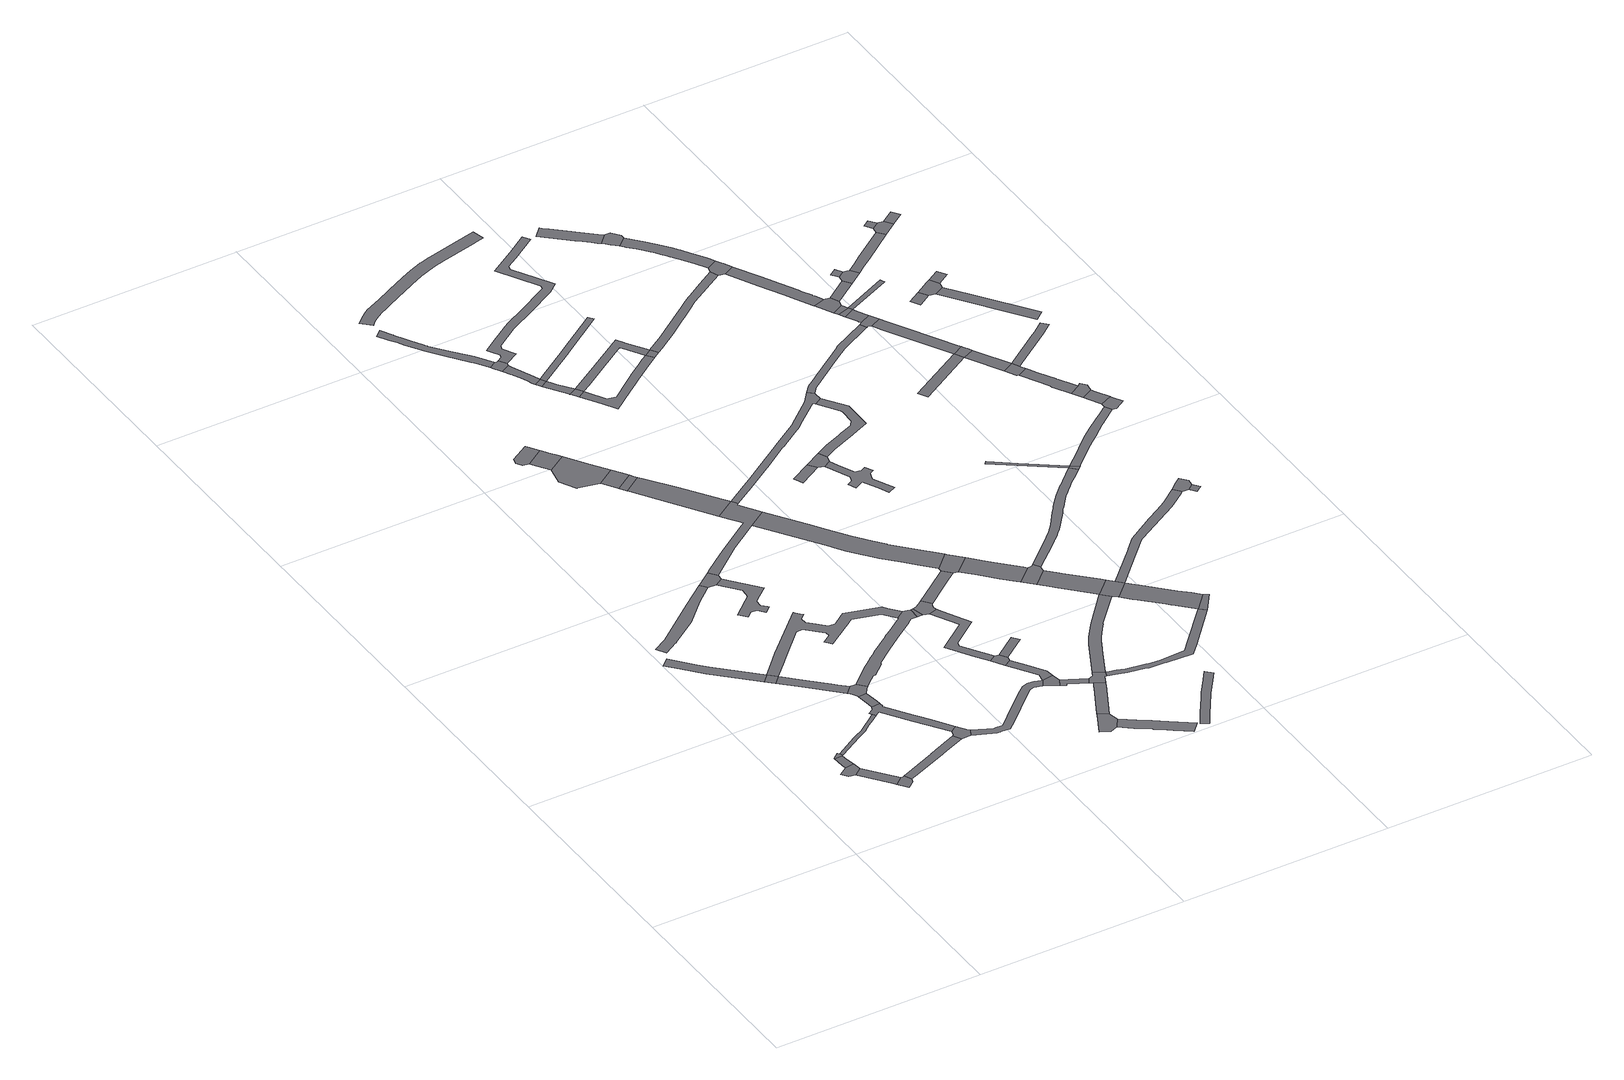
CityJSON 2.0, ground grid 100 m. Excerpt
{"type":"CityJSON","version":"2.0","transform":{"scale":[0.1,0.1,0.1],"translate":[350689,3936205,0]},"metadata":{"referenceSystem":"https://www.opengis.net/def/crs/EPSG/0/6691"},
"CityObjects":{
"road1":{"type":"Road","geometry":[{"type":"MultiSurface","lod":"1","boundaries":[[[0,1,2,3,4,5]]]}]},
"road2":{"type":"Road","attributes":{"RoadStructureAttribute.sectionType":"1"},"geometry":[{"type":"MultiSurface","lod":"1","boundaries":[[[4,6,7,8,9,10,5]]]}]},
"road3":{"type":"Road","geometry":[{"type":"MultiSurface","lod":"1","boundaries":[[[11,8,7,12,13,14]]]}]},
"road4":{"type":"Road","attributes":{"RoadStructureAttribute.sectionType":"1"},"geometry":[{"type":"MultiSurface","lod":"1","boundaries":[[[15,3,2,16,17,18]]]}]},
"road5":{"type":"Road","geometry":[{"type":"MultiSurface","lod":"1","boundaries":[[[17,19,20,21,22,23,18]]]}]},
"road6":{"type":"Road","attributes":{"RoadStructureAttribute.sectionType":"1"},"geometry":[{"type":"MultiSurface","lod":"1","boundaries":[[[24,25,26,27,28,29,30,31,32]]]}]},
"road7":{"type":"Road","attributes":{"RoadStructureAttribute.sectionType":"1"},"geometry":[{"type":"MultiSurface","lod":"1","boundaries":[[[33,34,35,36,37,38,39,13,12,40,41,42,43,44,45]]]}]},
"road8":{"type":"Road","geometry":[{"type":"MultiSurface","lod":"1","boundaries":[[[31,46,47,32]]]}]},
"road9":{"type":"Road","attributes":{"RoadStructureAttribute.sectionType":"1"},"geometry":[{"type":"MultiSurface","lod":"1","boundaries":[[[48,49,50,51,52,53,54,55,56,22,21]]]}]},
"road10":{"type":"Road","attributes":{"RoadStructureAttribute.sectionType":"1"},"geometry":[{"type":"MultiSurface","lod":"1","boundaries":[[[57,58,59,60,61,62,63,64,65,66,67,68,69,70]]]}]},
"road11":{"type":"Road","attributes":{"RoadStructureAttribute.sectionType":"1"},"geometry":[{"type":"MultiSurface","lod":"1","boundaries":[[[71,72,73,74,47,46,75,76,77]]]}]},
"road12":{"type":"Road","geometry":[{"type":"MultiSurface","lod":"1","boundaries":[[[78,79,80,81,82,83,84]]]}]},
"road13":{"type":"Road","attributes":{"RoadStructureAttribute.sectionType":"1"},"geometry":[{"type":"MultiSurface","lod":"1","boundaries":[[[85,86,87,88,89,90,91,92,93,81,80,94,95,33,45]]]}]},
"road14":{"type":"Road","geometry":[{"type":"MultiSurface","lod":"1","boundaries":[[[96,97,98,71,77,99,100,101,78,84]]]}]},
"road15":{"type":"Road","geometry":[{"type":"MultiSurface","lod":"1","boundaries":[[[102,103,104,105,88,87,106,52,51]]]}]},
"road16":{"type":"Road","geometry":[{"type":"MultiSurface","lod":"1","boundaries":[[[64,107,108,109,110,111,65]]]}]},
"road17":{"type":"Road","attributes":{"RoadStructureAttribute.sectionType":"1"},"geometry":[{"type":"MultiSurface","lod":"1","boundaries":[[[107,112,113,114,115,116,117,118,119,120,121,122,123,124,125,126,127,128,108]]]}]},
"road18":{"type":"Road","geometry":[{"type":"MultiSurface","lod":"1","boundaries":[[[47,129,130,131,132,133,134,135,136,137,138,139,140,141,142,143,144,145,146,147,148,149,150,151,152,153,154,155,156,157,158,159,160,161,162,32]]]}]},
"road19":{"type":"Road","attributes":{"RoadStructureAttribute.sectionType":"1"},"geometry":[{"type":"MultiSurface","lod":"1","boundaries":[[[145,144,163,164,165,166,167,168,169,170,171,172,173,174,175,176,177,178,98,97,179,180,181,182,183,184,185,186,187,188,189,190,191,192,193,194,195]]]}]},
"road20":{"type":"Road","geometry":[{"type":"MultiSurface","lod":"1","boundaries":[[[196,197,198,199,200,201,202,203]]]}]},
"road21":{"type":"Road","attributes":{"RoadStructureAttribute.sectionType":"1"},"geometry":[{"type":"MultiSurface","lod":"1","boundaries":[[[204,205,206,207,208,209,210,211,212,213,214,215,216,217,218,219,220,221,222,223,224,225,226,227,228,229,230,231,232,233,234,235,104,103]]]}]},
"road22":{"type":"Road","attributes":{"function":"3","RoadStructureAttribute.sectionType":"1"},"geometry":[{"type":"MultiSurface","lod":"1","boundaries":[[[236,237,238,239,203,202,240,241]]]}]},
"road23":{"type":"Road","geometry":[{"type":"MultiSurface","lod":"1","boundaries":[[[242,243,244,245,246,247,236,241]]]}]},
"road24":{"type":"Road","attributes":{"function":"3","RoadStructureAttribute.sectionType":"1"},"geometry":[{"type":"MultiSurface","lod":"1","boundaries":[[[248,249,250,251,246,245]]]}]},
"road25":{"type":"Road","geometry":[{"type":"MultiSurface","lod":"1","boundaries":[[[252,250,249,253,254]]]}]},
"road26":{"type":"Road","geometry":[{"type":"MultiSurface","lod":"1","boundaries":[[[255,256,257,258,259,260,261,262,110,109,263,264,265,266,267,268,269]]]}]},
"road27":{"type":"Road","attributes":{"function":"3","RoadStructureAttribute.sectionType":"1"},"geometry":[{"type":"MultiSurface","lod":"1","boundaries":[[[270,271,272,254,253,273,274,255,269]]]}]},
"road28":{"type":"Road","geometry":[{"type":"MultiSurface","lod":"1","boundaries":[[[275,276,277,278,279,280,281]]]}]},
"road29":{"type":"Road","geometry":[{"type":"MultiSurface","lod":"1","boundaries":[[[282,283,284,285,286,287]]]}]},
"road30":{"type":"Road","attributes":{"RoadStructureAttribute.sectionType":"1"},"geometry":[{"type":"MultiSurface","lod":"1","boundaries":[[[288,289,290,291,292,293,294,295,296,297,298,299,286,285]]]}]},
"road31":{"type":"Road","geometry":[{"type":"MultiSurface","lod":"1","boundaries":[[[194,300,301,302,195]]]}]},
"road32":{"type":"Road","geometry":[{"type":"MultiSurface","lod":"1","boundaries":[[[303,304,305,219,218]]]}]},
"road33":{"type":"Road","attributes":{"RoadStructureAttribute.sectionType":"1"},"geometry":[{"type":"MultiSurface","lod":"1","boundaries":[[[305,306,307,282,287,308,309,219]]]}]},
"road34":{"type":"Road","attributes":{"RoadStructureAttribute.sectionType":"1"},"geometry":[{"type":"MultiSurface","lod":"1","boundaries":[[[310,311,312,313,314,315,316,317,318,319,320,321,322,323,324,325,326,327,328,329,330,331,332,333,334,335,336,337]]]}]},
"road35":{"type":"Road","geometry":[{"type":"MultiSurface","lod":"1","boundaries":[[[338,339,340,341,342,301,300,296,295,343,344,345,346]]]}]},
"road36":{"type":"Road","attributes":{"RoadStructureAttribute.sectionType":"1"},"geometry":[{"type":"MultiSurface","lod":"1","boundaries":[[[347,348,349,350,351,352,353,279,278]]]}]},
"road37":{"type":"Road","attributes":{"RoadStructureAttribute.sectionType":"1"},"geometry":[{"type":"MultiSurface","lod":"1","boundaries":[[[354,355,356,304,303,357,358,359,360,361,362]]]}]},
"road38":{"type":"Road","attributes":{"RoadStructureAttribute.sectionType":"1"},"geometry":[{"type":"MultiSurface","lod":"1","boundaries":[[[363,364,284,283]]]}]},
"road39":{"type":"Road","attributes":{"RoadStructureAttribute.sectionType":"1"},"geometry":[{"type":"MultiSurface","lod":"1","boundaries":[[[365,366,367,368,277,276,369,370,371,372,373,374,375,376]]]}]},
"road40":{"type":"Road","geometry":[{"type":"MultiSurface","lod":"1","boundaries":[[[377,378,379,380,321,320,381,382]]]}]},
"road41":{"type":"Road","attributes":{"RoadStructureAttribute.sectionType":"1"},"geometry":[{"type":"MultiSurface","lod":"1","boundaries":[[[383,384,385,386,377,382,387,388,389,390,391,392,393,394]]]}]},
"road42":{"type":"Road","geometry":[{"type":"MultiSurface","lod":"1","boundaries":[[[395,394,393,396]]]}]},
"road43":{"type":"Road","geometry":[{"type":"MultiSurface","lod":"1","boundaries":[[[397,362,361,350,349,398,399,400,401,402,403]]]}]},
"road44":{"type":"Road","attributes":{"RoadStructureAttribute.sectionType":"1"},"geometry":[{"type":"MultiSurface","lod":"1","boundaries":[[[404,405,406,407,408,409,410,411,412,395,396]]]}]},
"road45":{"type":"Road","attributes":{"function":"3","RoadStructureAttribute.sectionType":"1"},"geometry":[{"type":"MultiSurface","lod":"1","boundaries":[[[413,414,415,416,417,418,419,420,421,266,265,422,423,424,425,426,427,428,429,430,431,432]]]}]},
"road46":{"type":"Road","attributes":{"RoadStructureAttribute.sectionType":"1"},"geometry":[{"type":"MultiSurface","lod":"1","boundaries":[[[433,434,338,346,435,436,437,438]]]}]},
"road47":{"type":"Road","geometry":[{"type":"MultiSurface","lod":"1","boundaries":[[[439,407,406,440,441]]]}]},
"road48":{"type":"Road","geometry":[{"type":"MultiSurface","lod":"1","boundaries":[[[442,413,432,433,438,443,444]]]}]},
"road49":{"type":"Road","attributes":{"RoadStructureAttribute.sectionType":"1"},"geometry":[{"type":"MultiSurface","lod":"1","boundaries":[[[445,446,447,448,449,450,451,452,453,454,455,456,457,458,459,460,461,462,463,464,465,466,467,468,469,470,471,472,473,474,475,476,477,478,479,480,481,482,483,484,485,486,487]]]}]},
"road50":{"type":"Road","attributes":{"RoadStructureAttribute.sectionType":"1"},"geometry":[{"type":"MultiSurface","lod":"1","boundaries":[[[488,489,490,491,492,493,494,495,496,497,498,499,500]]]}]},
"road51":{"type":"Road","attributes":{"RoadStructureAttribute.sectionType":"1"},"geometry":[{"type":"MultiSurface","lod":"1","boundaries":[[[501,502,503,504,505,506,507,508,509,510,511,512,513,514,515,516,517,518,519,520,521,439,441]]]}]},
"road52":{"type":"Road","attributes":{"RoadStructureAttribute.sectionType":"1"},"geometry":[{"type":"MultiSurface","lod":"1","boundaries":[[[522,523,524,525,526,527,528,529,530,531,532,533,534,535,536,403,402]]]}]},
"road53":{"type":"Road","attributes":{"RoadStructureAttribute.sectionType":"1"},"geometry":[{"type":"MultiSurface","lod":"1","boundaries":[[[395,537,538,539,540,541,542,543,544,394]]]}]},
"road54":{"type":"Road","attributes":{"RoadStructureAttribute.sectionType":"1"},"geometry":[{"type":"MultiSurface","lod":"1","boundaries":[[[545,546,547,548]]]}]},
"road55":{"type":"Road","attributes":{"function":"3","RoadStructureAttribute.sectionType":"1"},"geometry":[{"type":"MultiSurface","lod":"1","boundaries":[[[443,549,550,551,552,553,554,555,556,557,444]]]}]},
"road56":{"type":"Road","attributes":{"RoadStructureAttribute.sectionType":"1"},"geometry":[{"type":"MultiSurface","lod":"1","boundaries":[[[558,559,560,561,562,407,439,563,564,565,566,567,512]]]}]},
"road57":{"type":"Road","attributes":{"RoadStructureAttribute.sectionType":"1"},"geometry":[{"type":"MultiSurface","lod":"1","boundaries":[[[568,569,570,571,572,573,574,575,576,577,578,579,269,268,580,581,582,583,584,585,586,587,588,589,590]]]}]},
"road58":{"type":"Road","attributes":{"RoadStructureAttribute.sectionType":"1"},"geometry":[{"type":"MultiSurface","lod":"1","boundaries":[[[401,591,592,593,594,595,596,597,598,599,600,601,602,603,604,605,606,607,608,609,610,402]]]}]},
"road59":{"type":"Road","attributes":{"RoadStructureAttribute.sectionType":"1"},"geometry":[{"type":"MultiSurface","lod":"1","boundaries":[[[611,612,613,614,615,616,617,618,619,620,621,622,623,624,625,379,378,626,627,628,629,630,631,632,633,634,635,636,637,638,639,640]]]}]},
"road60":{"type":"Road","geometry":[{"type":"MultiSurface","lod":"1","boundaries":[[[641,642,643,644,554,553,645,646]]]}]},
"road61":{"type":"Road","geometry":[{"type":"MultiSurface","lod":"1","boundaries":[[[647,648,649,545,548,650]]]}]},
"road62":{"type":"Road","geometry":[{"type":"MultiSurface","lod":"1","boundaries":[[[651,652,653,654,655,656,657,658,659,660,661,662,663,664,665,666,667,668,647,650]]]}]},
"road63":{"type":"Road","attributes":{"function":"3","RoadStructureAttribute.sectionType":"1"},"geometry":[{"type":"MultiSurface","lod":"1","boundaries":[[[669,670,671,672,646,645,673,674,675,530,676]]]}]},
"road64":{"type":"Road","geometry":[{"type":"MultiSurface","lod":"1","boundaries":[[[511,677,558,512]]]}]},
"road65":{"type":"Road","geometry":[{"type":"MultiSurface","lod":"1","boundaries":[[[676,530,529,678,679,680]]]}]},
"road66":{"type":"Road","attributes":{"RoadStructureAttribute.sectionType":"1"},"geometry":[{"type":"MultiSurface","lod":"1","boundaries":[[[681,682,683,684,685,686,687,688,689,649,648,690,691,692,693,694,568,590]]]}]},
"road67":{"type":"Road","attributes":{"function":"3","RoadStructureAttribute.sectionType":"1"},"geometry":[{"type":"MultiSurface","lod":"1","boundaries":[[[695,696,697,698,679,678,699,700,701,702,703,601,704]]]}]},
"road68":{"type":"Road","geometry":[{"type":"MultiSurface","lod":"1","boundaries":[[[601,600,705,704]]]}]},
"road69":{"type":"Road","attributes":{"RoadStructureAttribute.sectionType":"1"},"geometry":[{"type":"MultiSurface","lod":"1","boundaries":[[[706,707,708,709,710,711,712,713,714,715,716,717,718,719,720,721,722,723,643,642,724,725,726,727,728,729,730,731,732,733,734,735,736,737,738,739,740,741,742,743,744,745,746,747,748,749]]]}]},
"road70":{"type":"Road","attributes":{"RoadStructureAttribute.sectionType":"1"},"geometry":[{"type":"MultiSurface","lod":"1","boundaries":[[[750,751,752,753,754,755,756,757,558,677,758,759,760,761,762,763,764,765,766,767,768]]]}]},
"road71":{"type":"Road","attributes":{"RoadStructureAttribute.sectionType":"1"},"geometry":[{"type":"MultiSurface","lod":"1","boundaries":[[[769,770,771,772,773,774,775,776,777,778,779]]]}]},
"road72":{"type":"Road","attributes":{"RoadStructureAttribute.sectionType":"1"},"geometry":[{"type":"MultiSurface","lod":"1","boundaries":[[[780,781,782,783,784,785,786,787,788,789,790,791,792,793,794,795,680,679]]]}]},
"road73":{"type":"Road","attributes":{"RoadStructureAttribute.sectionType":"1"},"geometry":[{"type":"MultiSurface","lod":"1","boundaries":[[[796,797,798,799,800,749]]]}]},
"road74":{"type":"Road","geometry":[{"type":"MultiSurface","lod":"1","boundaries":[[[774,773,801,802,803,804,805,806,807]]]}]},
"road75":{"type":"Road","geometry":[{"type":"MultiSurface","lod":"1","boundaries":[[[569,808,809,810,811,812,813,814,815,816,817,818,819,820,821,822,823,824,825,826,827,570]]]}]},
"road76":{"type":"Road","attributes":{"RoadStructureAttribute.sectionType":"1"},"geometry":[{"type":"MultiSurface","lod":"1","boundaries":[[[804,828,829,830,831,832,833,834,835,836,837,838,839,840,841,842,843,844,845,846,847,848,849,850,851,852,853,854,855,856,857,858,805]]]}]},
"road77":{"type":"Road","geometry":[{"type":"MultiSurface","lod":"1","boundaries":[[[748,859,796,749]]]}]},
"road78":{"type":"Road","geometry":[{"type":"MultiSurface","lod":"1","boundaries":[[[767,860,861,862,863,864,844,843,768]]]}]},
"road79":{"type":"Road","attributes":{"RoadStructureAttribute.sectionType":"1"},"geometry":[{"type":"MultiSurface","lod":"1","boundaries":[[[865,866,867,868]]]}]},
"road80":{"type":"Road","attributes":{"RoadStructureAttribute.sectionType":"1"},"geometry":[{"type":"MultiSurface","lod":"1","boundaries":[[[869,870,871,872,873,874,875,876,877,878,879,880,881,882,883,884,861,860]]]}]},
"road81":{"type":"Road","geometry":[{"type":"MultiSurface","lod":"1","boundaries":[[[885,886,887,876,875,888,889]]]}]},
"road82":{"type":"Road","attributes":{"RoadStructureAttribute.sectionType":"1"},"geometry":[{"type":"MultiSurface","lod":"1","boundaries":[[[890,885,889,891]]]}]},
"road83":{"type":"Road","geometry":[{"type":"MultiSurface","lod":"1","boundaries":[[[892,893,890,891]]]}]},
"road84":{"type":"Road","attributes":{"RoadStructureAttribute.sectionType":"1"},"geometry":[{"type":"MultiSurface","lod":"1","boundaries":[[[892,894,895,896,897,898,899,900,893]]]}]},
"road85":{"type":"Road","geometry":[{"type":"MultiSurface","lod":"1","boundaries":[[[817,816,901,902,903,904,898,897]]]}]},
"road86":{"type":"Road","attributes":{"RoadStructureAttribute.sectionType":"1"},"geometry":[{"type":"MultiSurface","lod":"1","boundaries":[[[905,906,907,908,909,910,911,912,913,796,859,914,915,916,917,918,919,920,921,922,923,924,925]]]}]},
"road87":{"type":"Road","geometry":[{"type":"MultiSurface","lod":"1","boundaries":[[[926,927,928,929,789,788,930,931,932]]]}]},
"road88":{"type":"Road","geometry":[{"type":"MultiSurface","lod":"1","boundaries":[[[933,934,932,931]]]}]},
"road89":{"type":"Road","attributes":{"RoadStructureAttribute.sectionType":"1"},"geometry":[{"type":"MultiSurface","lod":"1","boundaries":[[[935,936,937,938,939,940,941,942,904,903,943,944,945,865]]]}]},
"road90":{"type":"Road","attributes":{"RoadStructureAttribute.sectionType":"1"},"geometry":[{"type":"MultiSurface","lod":"1","boundaries":[[[886,946,947,948,887]]]}]},
"road91":{"type":"Road","geometry":[{"type":"MultiSurface","lod":"1","boundaries":[[[949,950,951,935,865,868]]]}]},
"road92":{"type":"Road","attributes":{"RoadStructureAttribute.sectionType":"1"},"geometry":[{"type":"MultiSurface","lod":"1","boundaries":[[[952,953,954,955,949,868]]]}]},
"road93":{"type":"Road","attributes":{"RoadStructureAttribute.sectionType":"1"},"geometry":[{"type":"MultiSurface","lod":"1","boundaries":[[[956,957,890,893]]]}]},
"road94":{"type":"Road","geometry":[{"type":"MultiSurface","lod":"1","boundaries":[[[958,959,954,953,960,961,962,963]]]}]},
"road95":{"type":"Road","geometry":[{"type":"MultiSurface","lod":"1","boundaries":[[[964,965,966,967]]]}]},
"road96":{"type":"Road","geometry":[{"type":"MultiSurface","lod":"1","boundaries":[[[968,964,967,948,947,969]]]}]},
"road97":{"type":"Road","attributes":{"RoadStructureAttribute.sectionType":"1"},"geometry":[{"type":"MultiSurface","lod":"1","boundaries":[[[962,970,971,972,973,974,975,976,977,978,979,980,981,982,983,963]]]}]},
"road98":{"type":"Road","geometry":[{"type":"MultiSurface","lod":"1","boundaries":[[[977,976,984,985,986,987]]]}]},
"road99":{"type":"Road","attributes":{"RoadStructureAttribute.sectionType":"1"},"geometry":[{"type":"MultiSurface","lod":"1","boundaries":[[[988,989,985,984,990,991]]]}]},
"road100":{"type":"Road","geometry":[{"type":"MultiSurface","lod":"1","boundaries":[[[924,992,993,994,995,988,991,925]]]}]},
"road101":{"type":"Road","attributes":{"RoadStructureAttribute.sectionType":"1"},"geometry":[{"type":"MultiSurface","lod":"1","boundaries":[[[996,997,998,999]]]}]},
"road102":{"type":"Road","attributes":{"RoadStructureAttribute.sectionType":"1"},"geometry":[{"type":"MultiSurface","lod":"1","boundaries":[[[1000,1001,1002,1003,954,959,1004,1005,1006]]]}]},
"road103":{"type":"Road","geometry":[{"type":"MultiSurface","lod":"1","boundaries":[[[1007,1008,1009,1010,1011,1012,996,999]]]}]},
"road104":{"type":"Road","attributes":{"RoadStructureAttribute.sectionType":"1"},"geometry":[{"type":"MultiSurface","lod":"1","boundaries":[[[1013,1014,968,969,1015,1016,1017,1018]]]}]},
"road105":{"type":"Road","attributes":{"RoadStructureAttribute.sectionType":"1"},"geometry":[{"type":"MultiSurface","lod":"1","boundaries":[[[1010,1019,1020,1011]]]}]},
"road106":{"type":"Road","attributes":{"RoadStructureAttribute.sectionType":"1"},"geometry":[{"type":"MultiSurface","lod":"1","boundaries":[[[1021,1008,1007,1022,1023]]]}]},
"road107":{"type":"Road","geometry":[{"type":"MultiSurface","lod":"1","boundaries":[[[1024,1025,1026,1027]]]}]},
"road108":{"type":"Road","geometry":[{"type":"MultiSurface","lod":"1","boundaries":[[[1017,1028,1029,1024,1027,1018]]]}]},
"road109":{"type":"Road","attributes":{"RoadStructureAttribute.sectionType":"1"},"geometry":[{"type":"MultiSurface","lod":"1","boundaries":[[[1030,1031,1029,1028]]]}]}
},
"vertices":[
[239,516,0],[260,488,0],[290,482,0],[329,513,0],[323,552,0],[281,545,0],
[317,596,0],[312,627,0],[274,624,0],[276,599,0],[279,565,0],
[274,628,0],[320,632,0],[311,644,0],[305,652,0],
[423,392,0],[394,347,0],[403,336,0],[443,367,0],
[438,291,0],[471,316,0],[477,335,0],[462,371,0],[451,366,0],
[163,1457,0],[129,1496,0],[41,1596,0],[4,1563,0],[53,1506,0],[128,1421,0],[286,1266,0],[306,1246,0],[341,1282,0],
[574,812,0],[541,787,0],[500,756,0],[474,738,0],[439,721,0],[428,715,0],[421,711,0],[439,701,0],[480,722,0],[485,725,0],[520,752,0],[541,767,0],[584,797,0],
[342,1211,0],[377,1247,0],
[504,346,0],[662,410,0],[705,429,0],[804,471,0],[783,506,0],[671,460,0],[646,449,0],[641,447,0],[640,446,0],
[131,1673,0],[135,1675,0],[137,1677,0],[264,1766,0],[357,1856,0],[370,1869,0],[440,1930,0],[454,1941,0],[430,1971,0],[309,1877,0],[105,1718,0],[102,1715,0],[37,1677,0],[63,1633,0],
[596,1031,0],[557,1069,0],[539,1087,0],[450,1175,0],[412,1142,0],[540,1016,0],[561,995,0],
[589,947,0],[596,894,0],[600,859,0],[641,864,0],[638,884,0],[635,907,0],[629,953,0],
[606,815,0],[696,682,0],[795,537,0],[828,560,0],[764,654,0],[729,705,0],[718,721,0],[639,839,0],[643,842,0],[591,840,0],[566,824,0],
[647,980,0],[661,992,0],[627,1030,0],[572,984,0],[581,972,0],[588,957,0],
[823,471,0],[849,471,0],[866,504,0],[861,510,0],[790,510,0],
[493,1937,0],[532,1961,0],[535,1991,0],[505,2029,0],[443,1981,0],
[567,1848,0],[563,1798,0],[537,1776,0],[459,1708,0],[474,1690,0],[488,1674,0],[508,1691,0],[513,1696,0],[543,1694,0],[544,1693,0],[571,1663,0],[601,1690,0],[596,1695,0],[574,1719,0],[575,1749,0],[583,1756,0],[652,1815,0],
[390,1260,0],[439,1311,0],[485,1358,0],[605,1479,0],[626,1480,0],[636,1481,0],[710,1408,0],[710,1386,0],[669,1358,0],[691,1325,0],[802,1401,0],[805,1403,0],[849,1435,0],[975,1399,0],[976,1397,0],[1021,1341,0],[1060,1372,0],[1018,1424,0],[1005,1442,0],[1004,1442,0],[840,1490,0],[787,1451,0],[775,1443,0],[742,1446,0],[704,1484,0],[672,1516,0],[671,1545,0],[697,1568,0],[685,1581,0],[671,1597,0],[666,1603,0],[562,1502,0],[449,1393,0],[395,1337,0],
[1023,1338,0],[988,1313,0],[943,1281,0],[917,1263,0],[896,1248,0],[880,1236,0],[857,1220,0],[846,1212,0],[811,1186,0],[795,1174,0],[777,1161,0],[744,1134,0],[725,1119,0],[716,1111,0],[705,1101,0],[672,1072,0],[693,1021,0],[700,1028,0],[718,1044,0],[731,1044,0],[742,1055,0],[749,1061,0],[768,1077,0],[789,1095,0],[793,1106,0],[873,1167,0],[942,1219,0],[968,1236,0],[1042,1289,0],[1053,1297,0],[1066,1306,0],[1094,1306,0],[1095,1361,0],
[346,3151,0],[329,3178,0],[319,3194,0],[230,3138,0],[222,3112,0],[240,3084,0],[269,3078,0],[356,3136,0],
[933,436,0],[952,428,0],[970,427,0],[972,427,0],[996,425,0],[1014,424,0],[1033,441,0],[1054,459,0],[1128,525,0],[1160,554,0],[1204,596,0],[1227,617,0],[1252,624,0],[1286,614,0],[1289,613,0],[1309,648,0],[1305,650,0],[1276,659,0],[1250,662,0],[1243,662,0],[1242,662,0],[1215,653,0],[1185,630,0],[1183,629,0],[1100,555,0],[1050,507,0],[1039,497,0],[1011,472,0],[1001,463,0],[970,463,0],[960,463,0],[933,475,0],
[413,3051,0],[400,3071,0],[377,3104,0],[370,3115,0],[286,3052,0],[325,2993,0],
[307,2905,0],[350,2825,0],[355,2828,0],[450,2805,0],[538,2864,0],[486,2942,0],
[453,2802,0],[498,2734,0],[585,2793,0],[567,2820,0],
[596,2777,0],[520,2700,0],[606,2762,0],
[756,2347,0],[785,2304,0],[805,2274,0],[818,2253,0],[799,2240,0],[637,2128,0],[585,2089,0],[517,2038,0],[695,2121,0],[791,2188,0],[839,2221,0],[927,2280,0],[862,2377,0],[871,2383,0],[853,2411,0],
[832,2441,0],[715,2612,0],[624,2738,0],[527,2691,0],[632,2533,0],
[1365,188,0],[1402,203,0],[1435,253,0],[1423,299,0],[1381,329,0],[1377,320,0],[1322,214,0],
[1265,842,0],[1269,862,0],[1248,896,0],[1228,900,0],[1194,878,0],[1231,821,0],
[1196,950,0],[1138,1040,0],[1142,1059,0],[1270,1156,0],[1219,1254,0],[1191,1307,0],[1192,1307,0],[1191,1309,0],[1150,1298,0],[1219,1168,0],[1078,1061,0],[1157,936,0],
[1120,1305,0],[1107,1363,0],[1096,1361,0],
[1351,579,0],[1371,616,0],[1365,657,0],
[1359,696,0],[1307,777,0],[1285,737,0],[1316,688,0],
[192,4184,0],[223,4133,0],[242,4101,0],[261,4068,0],[304,3997,0],[308,3991,0],[368,3910,0],[435,3821,0],[444,3809,0],[464,3781,0],[484,3748,0],[519,3770,0],[498,3801,0],[486,3822,0],[468,3851,0],[448,3875,0],[401,3933,0],[395,3941,0],[339,4012,0],[338,4014,0],[332,4024,0],[328,4029,0],[294,4088,0],[280,4112,0],[258,4152,0],[257,4155,0],[256,4157,0],[224,4212,0],
[1165,1395,0],[1155,1387,0],[1147,1381,0],[1145,1380,0],[1126,1368,0],[1187,1323,0],[1188,1325,0],[1192,1345,0],[1197,1353,0],
[1518,480,0],[1525,493,0],[1528,499,0],[1483,522,0],[1482,520,0],[1473,503,0],[1464,485,0],
[1457,569,0],[1446,575,0],[1406,597,0],[1376,565,0],[1383,574,0],[1430,551,0],[1442,544,0],[1465,532,0],[1479,557,0],
[1379,945,0],[1355,977,0],
[1608,125,0],[1606,126,0],[1552,167,0],[1500,205,0],[1461,158,0],[1464,156,0],[1523,113,0],[1527,110,0],[1549,93,0],[1594,60,0],[1664,8,0],[1705,53,0],
[555,3720,0],[559,3735,0],[538,3771,0],[531,3767,0],[490,3738,0],[513,3697,0],
[618,3571,0],[607,3597,0],[562,3707,0],[558,3716,0],[532,3661,0],[534,3658,0],[552,3623,0],[561,3600,0],[568,3583,0],[576,3561,0],[584,3548,0],[619,3567,0],
[633,3541,0],[598,3521,0],
[1505,564,0],[1546,536,0],[1548,538,0],[1549,537,0],[1556,536,0],[1563,562,0],[1516,586,0],
[602,3513,0],[669,3414,0],[670,3413,0],[710,3431,0],[704,3439,0],[664,3493,0],[663,3495,0],[643,3525,0],[634,3539,0],
[1424,1626,0],[1316,1743,0],[1254,1812,0],[1253,1813,0],[1213,1864,0],[1171,1918,0],[1154,1942,0],[1092,2032,0],[1056,2087,0],[844,2215,0],[968,2028,0],[1032,1935,0],[1062,1891,0],[1086,1856,0],[1130,1800,0],[1131,1799,0],[1174,1744,0],[1239,1673,0],[1296,1611,0],[1350,1552,0],
[1349,1531,0],[1256,1462,0],[1200,1355,0],[1288,1421,0],[1341,1461,0],[1385,1493,0],
[731,3398,0],[675,3407,0],[694,3375,0],
[1429,1621,0],[1407,1490,0],[1484,1561,0],
[231,4266,0],[249,4283,0],[268,4297,0],[301,4317,0],[329,4330,0],[334,4333,0],[431,4381,0],[442,4386,0],[447,4389,0],[463,4397,0],[551,4440,0],[565,4445,0],[570,4448,0],[577,4451,0],[599,4460,0],[658,4481,0],[682,4488,0],[688,4489,0],[711,4494,0],[879,4535,0],[903,4540,0],[936,4548,0],[923,4606,0],[814,4581,0],[746,4565,0],[656,4543,0],[626,4535,0],[619,4532,0],[588,4521,0],[558,4509,0],[549,4505,0],[538,4500,0],[461,4463,0],[404,4435,0],[400,4433,0],[338,4402,0],[256,4363,0],[242,4355,0],[233,4348,0],[210,4330,0],[192,4313,0],[178,4300,0],[223,4257,0],
[1785,81,0],[1818,133,0],[1863,203,0],[1918,277,0],[1950,320,0],[1921,349,0],[1886,301,0],[1830,226,0],[1811,195,0],[1785,155,0],[1751,103,0],[1715,45,0],[1748,23,0],
[753,3280,0],[790,3216,0],[821,3239,0],[906,3303,0],[909,3305,0],[942,3330,0],[967,3349,0],[968,3349,0],[1038,3400,0],[1039,3400,0],[1111,3449,0],[1087,3483,0],[1060,3466,0],[1021,3438,0],[968,3400,0],[945,3382,0],[917,3362,0],[907,3354,0],[828,3294,0],[786,3302,0],[739,3386,0],
[1622,678,0],[1653,738,0],[1664,758,0],[1676,780,0],[1713,830,0],[1733,857,0],[1735,861,0],[1867,1007,0],[1830,1046,0],[1695,892,0],[1674,863,0],[1635,810,0],[1620,788,0],[1617,782,0],[1608,766,0],
[649,3551,0],[819,3666,0],[823,3669,0],[1035,3814,0],[1018,3839,0],[812,3698,0],[802,3691,0],[636,3579,0],
[1260,2466,0],[1160,2411,0],[1181,2367,0],[1289,2429,0],
[1457,1436,0],[1466,1427,0],[1531,1357,0],[1581,1305,0],[1594,1291,0],[1670,1363,0],[1657,1377,0],[1560,1480,0],[1543,1498,0],
[1121,3506,0],[1057,3604,0],[1055,3607,0],[1034,3640,0],[871,3535,0],[769,3422,0],[885,3497,0],[1022,3585,0],[1023,3583,0],[1029,3573,0],
[1552,2840,0],[1552,2884,0],[1526,2905,0],[1483,2853,0],[1383,2767,0],[1350,2739,0],[1284,2695,0],[1219,2652,0],[1212,2647,0],[1087,2564,0],[999,2506,0],[957,2478,0],[952,2434,0],[956,2437,0],[1102,2534,0],[1106,2536,0],[1237,2624,0],[1241,2626,0],[1334,2688,0],[1370,2712,0],[1403,2740,0],[1507,2829,0],[1516,2816,0],
[1605,523,0],[1643,511,0],[1728,495,0],[1737,493,0],[1744,492,0],[1815,488,0],[1820,488,0],[1946,478,0],[1992,529,0],[2158,715,0],[2130,743,0],[1967,562,0],[1928,518,0],[1810,515,0],[1747,519,0],[1742,520,0],[1741,520,0],[1650,537,0],[1612,549,0],[1582,557,0],
[980,4403,0],[858,4324,0],[967,4133,0],[963,4112,0],[942,4100,0],[816,4030,0],[813,4029,0],[712,3977,0],[689,3965,0],[584,3893,0],[535,3859,0],[537,3854,0],[547,3835,0],[566,3802,0],[560,3784,0],[627,3774,0],[594,3835,0],[600,3855,0],[709,3929,0],[726,3938,0],[834,3994,0],[976,4071,0],[990,4083,0],[1024,4112,0],[977,4195,0],[918,4299,0],[924,4320,0],[979,4354,0],[1101,4434,0],[1079,4468,0],
[1719,1335,0],[1722,1340,0],[1701,1371,0],[1693,1363,0],[1642,1241,0],[1718,1313,0],
[1352,2441,0],[1362,2471,0],[1342,2511,0],[1317,2418,0],
[1370,2301,0],[1360,2272,0],[1350,2266,0],[1335,2258,0],[1352,2221,0],[1395,2245,0],[1416,2201,0],[1431,2171,0],[1453,2122,0],[1490,2139,0],[1442,2239,0],[1451,2267,0],[1455,2277,0],[1476,2290,0],[1458,2327,0],[1434,2314,0],[1406,2321,0],[1376,2385,0],
[1888,1136,0],[1857,1169,0],[1772,1256,0],[1766,1263,0],[1680,1201,0],[1697,1184,0],[1813,1063,0],[1905,1119,0],
[1144,3471,0],
[1888,987,0],[1963,1060,0],[1935,1089,0],
[1580,2720,0],[1582,2710,0],[1580,2637,0],[1563,2612,0],[1509,2590,0],[1503,2588,0],[1486,2580,0],[1399,2542,0],[1375,2529,0],[1416,2500,0],[1537,2551,0],[1565,2563,0],[1626,2590,0],[1626,2733,0],
[2165,856,0],[2122,898,0],[2005,1017,0],[1993,1029,0],[1930,943,0],[1946,928,0],[2032,841,0],[2048,824,0],[2061,811,0],[2200,821,0],
[2223,805,0],
[2115,1812,0],[2101,1799,0],[2098,1796,0],[2091,1789,0],[2065,1765,0],[2040,1738,0],[2016,1711,0],[1989,1679,0],[1980,1666,0],[1964,1645,0],[1914,1576,0],[1895,1553,0],[1879,1535,0],[1861,1518,0],[1848,1506,0],[1843,1502,0],[1810,1471,0],[1771,1433,0],[1764,1377,0],[1836,1441,0],[1857,1460,0],[1865,1467,0],[1871,1472,0],[1889,1489,0],[1907,1507,0],[1925,1526,0],[1946,1552,0],[1997,1618,0],[2013,1641,0],[2019,1648,0],[2022,1651,0],[2048,1684,0],[2070,1711,0],[2078,1720,0],[2080,1722,0],[2094,1737,0],[2108,1751,0],[2119,1759,0],[2131,1773,0],[2140,1781,0],[2168,1805,0],[2178,1814,0],[2215,1847,0],[2186,1879,0],
[1543,3796,0],[1466,3749,0],[1451,3740,0],[1417,3715,0],[1391,3696,0],[1345,3663,0],[1197,3556,0],[1194,3554,0],[1167,3487,0],[1264,3553,0],[1327,3600,0],[1336,3606,0],[1371,3633,0],[1380,3639,0],[1426,3674,0],[1449,3691,0],[1459,3699,0],[1641,3810,0],[1624,3847,0],
[1256,4330,0],[1266,4322,0],[1309,4283,0],[1328,4266,0],[1339,4256,0],[1381,4301,0],[1374,4306,0],[1203,4459,0],[1191,4470,0],[1173,4486,0],[1133,4441,0],
[2050,1149,0],[2120,1220,0],[2179,1281,0],[2191,1289,0],[2365,1392,0],[2411,1419,0],[2433,1432,0],[2484,1471,0],[2506,1489,0],[2477,1524,0],[2398,1461,0],[2348,1433,0],[2288,1398,0],[2153,1312,0],[2101,1258,0],[2091,1248,0],
[2197,1890,0],[2021,2018,0],[1911,2098,0],[1902,2085,0],[2012,2006,0],
[1352,4244,0],[1368,4229,0],[1384,4213,0],[1396,4201,0],[1439,4242,0],[1441,4262,0],[1411,4303,0],
[1579,2916,0],[1594,2926,0],[1696,2999,0],[1716,3014,0],[1781,3059,0],[1794,3069,0],[1823,3089,0],[1981,3169,0],[1982,3170,0],[1966,3199,0],[1964,3199,0],[1805,3118,0],[1797,3112,0],[1762,3087,0],[1677,3026,0],[1618,2985,0],[1586,2962,0],[1569,2950,0],[1567,2949,0],[1557,2941,0],
[1411,4185,0],[1415,4180,0],[1446,4145,0],[1467,4120,0],[1485,4098,0],[1489,4094,0],[1513,4062,0],[1529,4039,0],[1538,4026,0],[1539,4025,0],[1548,4012,0],[1563,3990,0],[1576,3969,0],[1593,3941,0],[1602,3927,0],[1631,3876,0],[1683,3905,0],[1669,3931,0],[1661,3944,0],[1636,3986,0],[1626,4002,0],[1598,4046,0],[1591,4055,0],[1590,4057,0],[1588,4061,0],[1582,4069,0],[1579,4073,0],[1578,4074,0],[1573,4082,0],[1530,4139,0],[1503,4170,0],
[2232,1863,0],
[1670,3802,0],[1723,3830,0],[1714,3847,0],[1702,3871,0],[1698,3878,0],
[2195,2818,0],[1919,2659,0],[1944,2616,0],[2219,2775,0],
[1732,3683,0],[1768,3615,0],[1771,3609,0],[1804,3547,0],[1823,3511,0],[1857,3446,0],[1872,3415,0],[1931,3434,0],[1910,3473,0],[1904,3484,0],[1904,3485,0],[1880,3532,0],[1872,3546,0],[1830,3626,0],[1818,3650,0],[1786,3710,0],
[1970,3359,0],[1977,3388,0],[1958,3428,0],[1873,3414,0],[1916,3331,0],
[1986,3328,0],[1928,3308,0],
[1943,3281,0],[1996,3309,0],
[1966,3236,0],[1972,3224,0],[1973,3222,0],[1978,3212,0],[2032,3240,0],[2026,3252,0],[2000,3301,0],
[1987,3173,0],[1999,3173,0],[2004,3167,0],[2056,3194,0],
[2528,2163,0],[2505,2146,0],[2496,2139,0],[2462,2115,0],[2403,2069,0],[2364,2038,0],[2317,1997,0],[2265,1948,0],[2203,1895,0],[2236,1867,0],[2290,1918,0],[2338,1962,0],[2350,1971,0],[2351,1972,0],[2398,2011,0],[2435,2043,0],[2461,2064,0],[2473,2073,0],[2487,2084,0],[2556,2137,0],[2539,2170,0],
[2568,1531,0],[2569,1540,0],[2541,1575,0],[2513,1553,0],[2514,1488,0],[2536,1485,0],[2566,1511,0],
[2559,1455,0],[2591,1480,0],
[2248,2848,0],[2239,2864,0],[2198,2938,0],[2177,2975,0],[2155,3015,0],[2150,3025,0],[2097,3119,0],[2072,3164,0],[2027,3122,0],[2083,3020,0],[2125,2945,0],
[2011,3411,0],[2090,3469,0],[2063,3505,0],
[2274,2800,0],[2265,2817,0],[2254,2836,0],
[2233,2751,0],[2313,2606,0],[2367,2636,0],[2284,2782,0],
[2213,3408,0],[2203,3428,0],
[2388,2596,0],[2385,2602,0],[2342,2553,0],[2343,2553,0],[2350,2549,0],[2399,2576,0],
[2100,3559,0],[2079,3590,0],[2046,3567,0],[2068,3535,0],
[2130,3554,0],[2156,3517,0],
[2352,2545,0],[2355,2540,0],[2423,2416,0],[2425,2403,0],[2427,2399,0],[2430,2395,0],[2469,2325,0],[2523,2355,0],[2504,2385,0],[2475,2438,0],[2470,2446,0],[2469,2449,0],[2425,2528,0],[2406,2563,0],
[2497,2273,0],[2551,2302,0],[2558,2340,0],[2536,2366,0],
[2597,2220,0],[2564,2278,0],[2533,2209,0],[2541,2194,0],
[2558,2139,0],[2578,2136,0],[2629,2167,0],[2599,2217,0],
[2295,3271,0],[2231,3232,0],[2257,3189,0],[2321,3228,0],
[2618,2818,0],[2566,2778,0],[2545,2763,0],[2379,2645,0],[2402,2614,0],[2588,2747,0],[2645,2791,0],
[2350,3222,0],[2398,3249,0],[2399,3254,0],[2404,3279,0],[2378,3321,0],[2361,3311,0],
[2213,3615,0],[2173,3585,0],[2198,3548,0],[2240,3578,0],[2392,3690,0],[2366,3726,0],
[2464,3315,0],[2438,3358,0],
[2476,3143,0],[2622,2848,0],[2665,2882,0],
[2403,3779,0],[2377,3814,0],[2345,3790,0],[2370,3756,0],
[2459,3738,0],[2432,3775,0],
[2519,3782,0],[2492,3818,0]
]}
